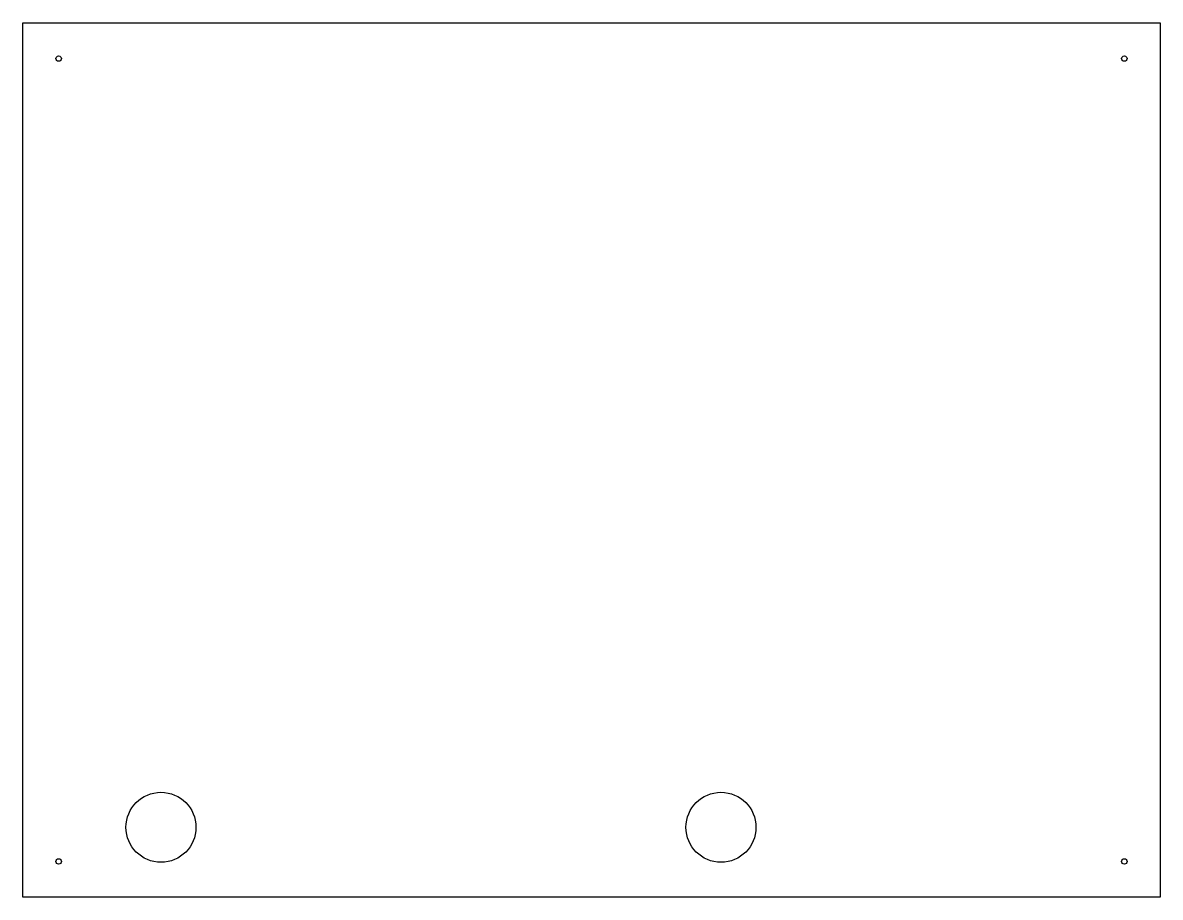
# Model space of a CAD drawing. Header units: millimetres. Extents: x -1194 to -544, y 0 to 500.
import ezdxf

# ---------------------------------------------------------------- set-up
doc = ezdxf.new("R2010")
doc.units = ezdxf.units.MM
doc.layers.get('0').update_dxf_attribs({"linetype": 'CONTINUOUS'})

msp = doc.modelspace()

# ---------------------------------------------------------------- linework, layer by layer
msp.add_lwpolyline([(-544, 0), (-1194, 0), (-1194, 500), (-544, 500)], close=True)
for centre, radius in [((-1173.5, 479.5), 1.55), ((-564.5, 479.5), 1.55), ((-1115, 40), 20), ((-795, 40), 20), ((-1173.5, 20.49), 1.55), ((-564.5, 20.49), 1.55)]:
    msp.add_circle(centre, radius)

doc.saveas('drawing.dxf')
